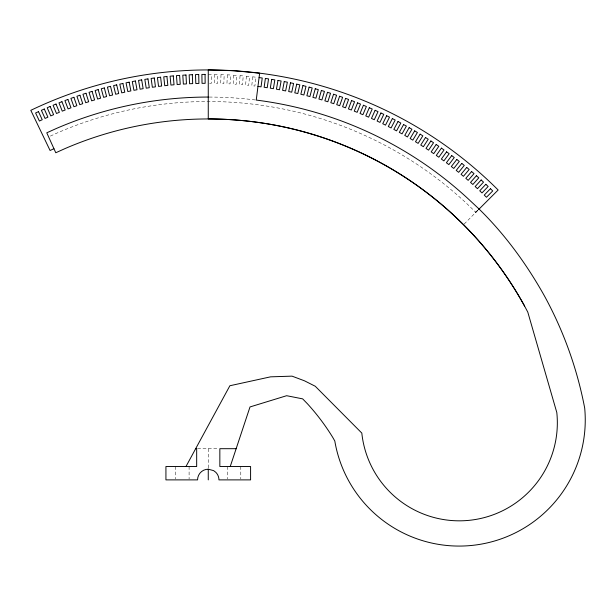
<?xml version="1.0" encoding="UTF-8"?>
<svg xmlns="http://www.w3.org/2000/svg" width="616" height="616" viewBox="0 0 616 616"><rect width="100%" height="100%" fill="white"/><g stroke="black" fill="none" stroke-linecap="round" stroke-linejoin="round"><path stroke-width="0.46" stroke-dasharray="3.08 2.31" d="M50.312 136.097L57.989 132.632A378.37 378.37 0 0 1 467.275 204.065L475.806 212.335L477.523 210.272M475.56 212.096L477.654 210.333M464.148 224.07L478.031 210.118M475.806 212.335L479.079 209.055M197.567 448.694L218.95 448.694M208.262 74.39L211.442 74.397L211.373 83.314L208.262 83.299M240.787 466.52L240.787 478.932M227.42 466.52L227.42 478.932M208.262 448.694L208.262 468.26M189.097 466.52L189.097 478.932M175.729 466.52L175.729 478.932M209.186 97.058A382.829 382.829 0 0 1 255.324 99.961M214.63 74.436L214.491 83.345L217.602 83.406L217.81 74.498L214.63 74.436M220.998 74.59L220.713 83.499L223.831 83.607L224.178 74.698L220.998 74.59M227.358 74.836L226.942 83.737L230.053 83.899L230.538 74.998L227.358 74.836M233.718 75.191L233.164 84.084L236.267 84.292L236.898 75.398L233.718 75.191M240.071 75.637L239.378 84.523L242.481 84.777L243.251 75.899L240.071 75.637M246.415 76.184L245.584 85.062L248.679 85.362L249.588 76.499L246.415 76.184M252.752 76.838L251.775 85.693L254.87 86.047L255.917 77.2L252.752 76.838"/><path stroke-width="0.92" d="M230.238 466.52L250.004 406.945L286.64 395.711L302.656 398.86L307.523 403.865A222.438 222.438 0 0 1 332.702 437.322L334.804 441.01A126.103 126.103 0 0 0 475.621 544.991A126.103 126.103 0 0 0 584.692 408.077A383.214 383.214 0 0 0 544.074 295.272C526.387 263.81 504.92 234.342 479.102 209.047L470.324 200.816A382.829 382.829 0 0 0 256.241 100.077L259.636 73.165L234.003 70.74L208.262 69.931L208.262 118.95A360.891 360.891 0 0 1 524.547 306.006L527.797 312.135L556.802 412.512A98.036 98.036 0 0 1 469.592 520.289A98.036 98.036 0 0 1 361.815 433.087L315.261 386.255L304.52 380.827L292.038 376.145L270.57 376.838L229.876 385.747L185.978 466.52M478.701 209.448L498.144 190.005A409.956 409.956 0 0 0 30.8 110.333L50.088 150.496L53.938 148.695M479.102 209.047L478.663 208.901M195.665 448.694L196.673 448.694L196.673 466.52L165.927 466.52L165.927 479.887L197.567 479.887A10.695 10.695 0 0 1 208.262 469.192L213.606 470.624L215.823 472.326A10.695 10.695 0 0 1 218.95 479.887L250.589 479.887L250.589 466.52L219.843 466.52L219.843 448.694L236.151 448.694M259.082 77.585L262.239 77.993L261.053 86.833L257.965 86.425M208.262 469.192L208.262 479.887M208.262 97.058A382.829 382.829 0 0 0 56.218 128.544L46.77 132.81L55.779 152.76L64.911 148.633A360.938 360.938 0 0 1 455.34 216.778L463.525 224.709A361.091 361.091 0 0 1 524.555 306.006M265.396 78.432L264.141 87.256L267.221 87.711L268.545 78.894L265.396 78.432M271.695 79.379L270.301 88.18L273.373 88.681L274.836 79.888L271.695 79.379M277.978 80.427L276.445 89.204L279.51 89.751L281.112 80.989L277.978 80.427M284.238 81.574L282.575 90.321L285.632 90.922L287.364 82.182L284.238 81.574M290.49 82.814L288.681 91.538L291.73 92.184L293.601 83.468L290.49 82.814M296.712 84.153L294.771 92.854L297.805 93.54L299.823 84.862L296.712 84.153M302.918 85.593L300.839 94.256L303.865 94.995L306.013 86.348L302.918 85.593M309.101 87.126L306.884 95.757L309.902 96.543L312.181 87.934L309.101 87.126M315.261 88.758L312.905 97.359L315.908 98.19L318.326 89.613L315.261 88.758M321.39 90.49L318.903 99.045L321.891 99.931L324.447 91.391L321.39 90.49M327.489 92.315L324.871 100.831L327.843 101.756L330.53 93.262L327.489 92.315M333.564 94.233L330.807 102.71L333.772 103.681L336.59 95.234L333.564 94.233M339.608 96.25L336.721 104.681L339.662 105.706L342.619 97.297L339.608 96.25M345.615 98.36L342.596 106.745L345.522 107.815L348.61 99.453L345.615 98.36M351.59 100.562L348.44 108.901L351.351 110.018L354.57 101.702L351.59 100.562M357.534 102.864L354.254 111.15L357.141 112.305L360.491 104.05L357.534 102.864M363.432 105.251L360.029 113.49L362.901 114.691L366.374 106.483L363.432 105.251M369.3 107.738L365.765 115.916L368.614 117.163L372.218 109.017L369.3 107.738M375.129 110.31L371.456 118.434L374.297 119.727L378.024 111.635L375.129 110.31M380.911 112.982L377.115 121.044L379.933 122.384L383.791 114.345L380.911 112.982M386.656 115.739L382.736 123.739L385.524 125.125L389.505 117.148L386.656 115.739M392.353 118.588L388.303 126.526L391.075 127.951L395.179 120.043L392.353 118.588M398.005 121.521L393.832 129.399L396.581 130.862L400.816 123.023L398.005 121.521M403.611 124.547L399.314 132.355L402.04 133.864L406.391 126.088L403.611 124.547M409.163 127.658L404.75 135.397L407.453 136.952L411.927 129.244L409.163 127.658M414.676 130.854L410.14 138.531L412.812 140.125L417.409 132.486L414.676 130.854M420.127 134.142L415.477 141.742L418.125 143.382L422.838 135.82L420.127 134.142M425.533 137.514L420.759 145.037L423.385 146.716L428.22 139.231L425.533 137.514M430.884 140.964L425.995 148.417L428.59 150.135L433.541 142.727L430.884 140.964M436.182 144.506L431.177 151.875L433.741 153.638L438.808 146.308L436.182 144.506M441.426 148.125L436.297 155.417L438.838 157.219L444.02 149.973L441.426 148.125M446.608 151.829L441.364 159.044L443.882 160.884L449.172 153.715L446.608 151.829M451.728 155.617L446.377 162.739L448.864 164.618L454.269 157.534L451.728 155.617M456.795 159.482L451.328 166.52L453.784 168.438L459.297 161.438L456.795 159.482M461.792 163.425L456.225 170.378L458.643 172.334L464.272 165.427L461.792 163.425M466.736 167.444L461.053 174.313L463.448 176.307L469.176 169.485L466.736 167.444M471.61 171.541L465.819 178.317L468.183 180.349L474.02 173.62L471.61 171.541M476.422 175.714L470.524 182.405L472.857 184.469L478.801 177.832L476.422 175.714M481.165 179.964L475.167 186.556L477.462 188.665L483.514 182.12L481.165 179.964M485.839 184.292L479.741 190.791L482.005 192.931L488.157 186.479L485.839 184.292M490.452 188.689L484.245 195.087L486.478 197.266L492.731 190.914L490.452 188.689M38.492 111.635L35.605 112.982L39.401 121.044L42.227 119.727L38.492 111.635M44.298 109.017L41.388 110.31L45.06 118.434L47.902 117.163L44.298 109.017M50.142 106.483L47.216 107.738L50.758 115.916L53.615 114.691L50.142 106.483M56.025 104.05L53.084 105.251L56.487 113.49L59.375 112.305L56.025 104.05M61.947 101.702L58.982 102.864L62.262 111.15L65.165 110.018L61.947 101.702M67.906 99.453L64.926 100.562L68.076 108.901L70.994 107.815L67.906 99.453M73.905 97.297L70.902 98.36L73.92 106.745L76.854 105.706L73.905 97.297M79.926 95.234L76.908 96.25L79.795 104.681L82.744 103.681L79.926 95.234M85.986 93.262L82.952 94.233L85.709 102.71L88.673 101.756L85.986 93.262M92.077 91.391L89.027 92.315L91.645 100.831L94.625 99.931L92.077 91.391M98.19 89.613L95.126 90.49L97.613 99.045L100.608 98.19L98.19 89.613M104.335 87.934L101.255 88.758L103.611 97.359L106.614 96.543L104.335 87.934M110.503 86.348L107.415 87.126L109.633 95.757L112.651 94.995L110.503 86.348M116.694 84.862L113.598 85.593L115.677 94.256L118.711 93.54L116.694 84.862M122.915 83.468L119.804 84.153L121.745 92.854L124.786 92.184L122.915 83.468M129.152 82.182L126.026 82.814L127.835 91.538L130.885 90.922L129.152 82.182M135.404 80.989L132.278 81.574L133.941 90.321L137.006 89.751L135.404 80.989M141.68 79.888L138.538 80.427L140.071 89.204L143.143 88.681L141.68 79.888M147.971 78.894L144.822 79.379L146.215 88.18L149.295 87.711L147.971 78.894M154.277 77.993L151.12 78.432L152.375 87.256L155.463 86.833L154.277 77.993M160.599 77.2L157.434 77.585L158.551 86.425L161.646 86.047L160.599 77.2M166.928 76.499L163.764 76.838L164.742 85.693L167.837 85.362L166.928 76.499M173.265 75.899L170.101 76.184L170.932 85.062L174.035 84.777L173.265 75.899M179.618 75.398L176.446 75.637L177.146 84.523L180.249 84.292L179.618 75.398M185.978 74.998L182.798 75.191L183.36 84.084L186.463 83.899L185.978 74.998M192.338 74.698L189.158 74.836L189.574 83.737L192.685 83.607L192.338 74.698M198.706 74.498L195.518 74.59L195.803 83.499L198.914 83.406L198.706 74.498M205.074 74.397L201.886 74.436L202.033 83.345L205.143 83.314L205.074 74.397"/></g></svg>
